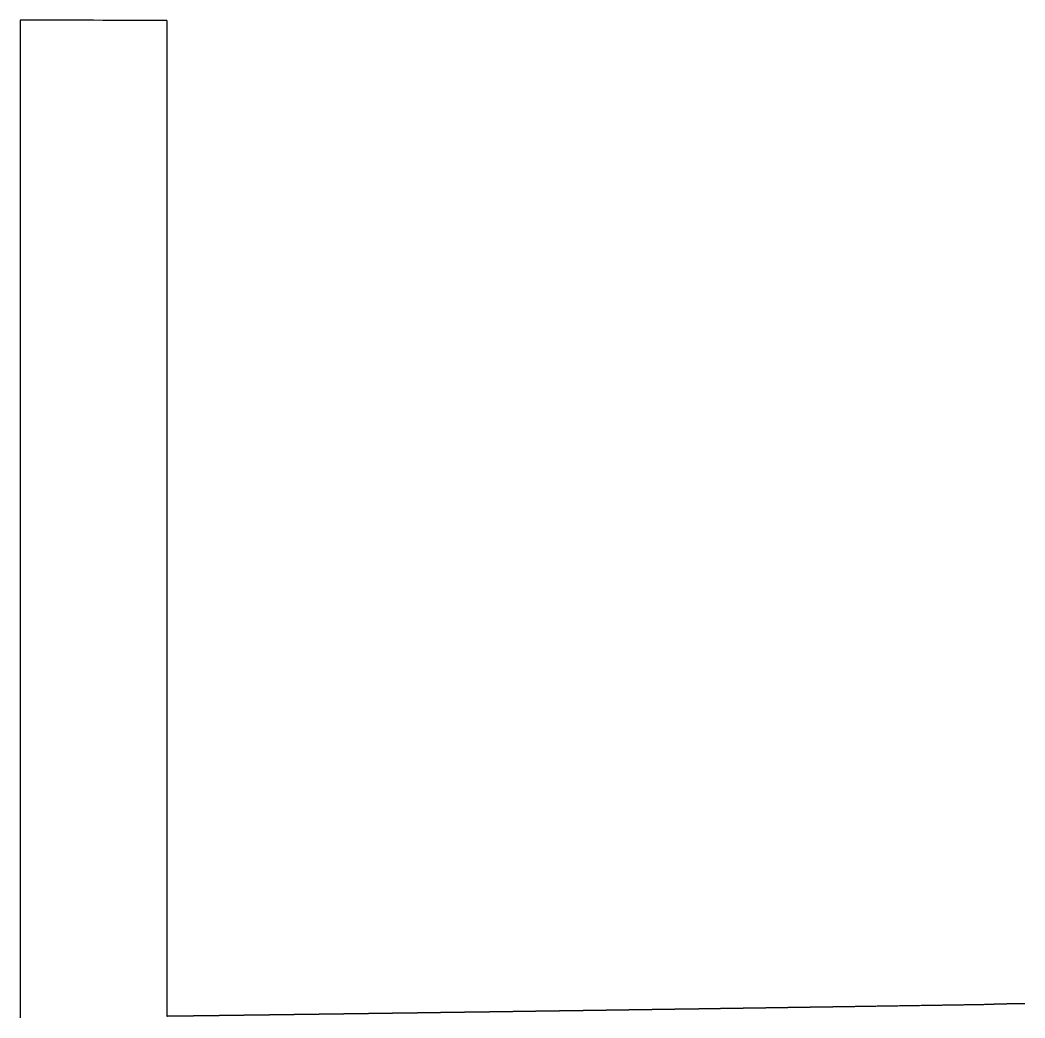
# Model space of a CAD drawing. Header units: metres. Extents: x 0 to 2032, y 0 to 115.
# Drawn here: x 1157.1 to 1183.1, y 0.78 to 26.58 of the extents above; entities that cross this region are included whole.
import ezdxf

# ---------------------------------------------------------------- set-up
doc = ezdxf.new("R2010")
doc.units = ezdxf.units.M

msp = doc.modelspace()

# ---------------------------------------------------------------- linework, layer by layer
for p, q in [((1157.1, 26.583), (1157.1, 0.776)), ((1160.9, 26.572), (1160.9, 0.825))]:
    msp.add_line(p, q)
msp.add_open_spline([(1160.9, 26.572), (1159.633, 26.576), (1158.367, 26.58), (1157.1, 26.583)], degree=3)
for points, degree, knots in [([(1170.961, 0.962), (1170.979, 0.962), (1170.997, 0.962), (1171.014, 0.962), (1171.032, 0.963), (1171.05, 0.963), (1171.068, 0.963), (1171.086, 0.963), (1171.134, 0.964), (1171.165, 0.964), (1171.195, 0.965), (1171.226, 0.965), (1171.256, 0.966), (1171.287, 0.966), (1171.317, 0.967), (1171.378, 0.967), (1171.409, 0.968), (1171.439, 0.968), (1171.47, 0.969), (1171.501, 0.969), (1171.531, 0.97), (1171.562, 0.97), (1171.613, 0.971), (1171.635, 0.971), (1171.656, 0.971), (1171.677, 0.972), (1171.699, 0.972), (1171.72, 0.972), (1171.741, 0.973), (1171.789, 0.973), (1171.816, 0.974), (1171.843, 0.974), (1171.87, 0.974), (1171.897, 0.975), (1171.924, 0.975), (1171.951, 0.976), (1171.982, 0.976), (1171.986, 0.976), (1171.99, 0.976), (1171.994, 0.976), (1171.998, 0.976), (1172.002, 0.976), (1172.006, 0.976), (1172.02, 0.977), (1172.029, 0.977), (1172.038, 0.977), (1172.047, 0.977), (1172.057, 0.977), (1172.066, 0.977), (1172.075, 0.977), (1172.104, 0.978), (1172.123, 0.978), (1172.143, 0.978), (1172.162, 0.979), (1172.182, 0.979), (1172.201, 0.979), (1172.221, 0.98), (1172.268, 0.98), (1172.302, 0.981), (1172.336, 0.981), (1172.367, 0.982), (1172.391, 0.982), (1172.407, 0.982), (1172.417, 0.982), (1172.427, 0.982), (1172.43, 0.983), (1172.433, 0.983), (1172.436, 0.983), (1172.439, 0.983), (1172.442, 0.983), (1172.445, 0.983), (1172.458, 0.983), (1172.468, 0.983), (1172.479, 0.983), (1172.489, 0.983), (1172.499, 0.984), (1172.509, 0.984), (1172.519, 0.984), (1172.542, 0.984), (1172.555, 0.984), (1172.568, 0.985), (1172.581, 0.985), (1172.594, 0.985), (1172.607, 0.985), (1172.62, 0.985), (1172.658, 0.986), (1172.683, 0.986), (1172.708, 0.987), (1172.734, 0.987), (1172.759, 0.987), (1172.784, 0.988), (1172.809, 0.988), (1172.853, 0.989), (1172.871, 0.989), (1172.889, 0.989), (1172.907, 0.989), (1172.926, 0.99), (1172.944, 0.99), (1172.962, 0.99), (1173.007, 0.991), (1173.034, 0.991), (1173.061, 0.992), (1173.088, 0.992), (1173.114, 0.992), (1173.141, 0.993), (1173.168, 0.993), (1173.23, 0.994), (1173.254, 0.994), (1173.276, 0.995), (1173.305, 0.995), (1173.342, 0.996), (1173.386, 0.996), (1173.428, 0.997), (1173.48, 0.998), (1173.503, 0.998), (1173.525, 0.998), (1173.547, 0.999), (1173.569, 0.999), (1173.591, 0.999), (1173.614, 1), (1173.656, 1), (1173.694, 1.001), (1173.734, 1.001), (1173.769, 1.002), (1173.796, 1.002), (1173.823, 1.003), (1173.865, 1.003), (1173.982, 1.005), (1174.019, 1.006), (1174.056, 1.006), (1174.092, 1.007), (1174.129, 1.007), (1174.166, 1.008), (1174.202, 1.008), (1174.259, 1.009), (1174.278, 1.009), (1174.297, 1.01), (1174.317, 1.01), (1174.336, 1.01), (1174.356, 1.01), (1174.375, 1.011), (1174.425, 1.011), (1174.456, 1.012), (1174.486, 1.012), (1174.517, 1.013), (1174.547, 1.013), (1174.578, 1.014), (1174.608, 1.014), (1174.686, 1.015), (1174.723, 1.016), (1174.755, 1.016), (1174.785, 1.017), (1174.815, 1.017), (1174.844, 1.018), (1174.874, 1.018), (1174.921, 1.019), (1174.939, 1.019), (1174.957, 1.019), (1174.975, 1.02), (1174.993, 1.02), (1175.011, 1.02), (1175.029, 1.02), (1175.08, 1.021), (1175.114, 1.022), (1175.147, 1.022), (1175.18, 1.023), (1175.214, 1.023), (1175.247, 1.024), (1175.28, 1.024), (1175.344, 1.025), (1175.375, 1.025), (1175.405, 1.026), (1175.436, 1.026), (1175.466, 1.027), (1175.497, 1.027), (1175.527, 1.028), (1175.577, 1.028), (1175.596, 1.029), (1175.616, 1.029), (1175.635, 1.029), (1175.654, 1.03), (1175.674, 1.03), (1175.693, 1.03), (1175.739, 1.031), (1175.765, 1.031), (1175.792, 1.032), (1175.818, 1.032), (1175.845, 1.032), (1175.871, 1.033), (1175.898, 1.033), (1175.959, 1.034), (1175.993, 1.035), (1176.028, 1.035), (1176.062, 1.036), (1176.097, 1.036), (1176.132, 1.037), (1176.166, 1.037), (1176.219, 1.038), (1176.237, 1.038), (1176.255, 1.038), (1176.274, 1.039), (1176.292, 1.039), (1176.31, 1.039), (1176.328, 1.04), (1176.379, 1.04), (1176.412, 1.041), (1176.445, 1.041), (1176.478, 1.042), (1176.51, 1.042), (1176.543, 1.043), (1176.576, 1.043), (1176.632, 1.044), (1176.673, 1.045), (1176.717, 1.045), (1176.756, 1.046), (1176.785, 1.046), (1176.809, 1.047), (1176.833, 1.047), (1176.892, 1.048), (1176.914, 1.048), (1176.936, 1.049), (1176.959, 1.049), (1176.981, 1.049), (1177.003, 1.05), (1177.025, 1.05), (1177.074, 1.051), (1177.11, 1.051), (1177.144, 1.052), (1177.172, 1.052), (1177.195, 1.052), (1177.22, 1.053), (1177.26, 1.053), (1177.366, 1.055), (1177.397, 1.055), (1177.428, 1.056), (1177.458, 1.056), (1177.489, 1.057), (1177.519, 1.057), (1177.55, 1.058), (1177.602, 1.059), (1177.625, 1.059), (1177.647, 1.059), (1177.669, 1.06), (1177.691, 1.06), (1177.713, 1.06), (1177.736, 1.061), (1177.804, 1.062), (1177.854, 1.062), (1177.899, 1.063), (1177.936, 1.064), (1177.962, 1.064), (1177.983, 1.064), (1178.007, 1.065), (1178.085, 1.066), (1178.124, 1.066), (1178.163, 1.067), (1178.202, 1.068), (1178.241, 1.068), (1178.28, 1.069), (1178.318, 1.069), (1178.379, 1.07), (1178.402, 1.071), (1178.424, 1.071), (1178.446, 1.071), (1178.468, 1.072), (1178.49, 1.072), (1178.513, 1.072), (1178.548, 1.073), (1178.593, 1.073), (1178.644, 1.074), (1178.685, 1.075), (1178.713, 1.075), (1178.733, 1.076), (1178.761, 1.076), (1178.854, 1.077), (1178.884, 1.078), (1178.915, 1.078), (1178.946, 1.079), (1178.976, 1.079), (1179.007, 1.08), (1179.037, 1.08), (1179.093, 1.081), (1179.118, 1.081), (1179.143, 1.082), (1179.168, 1.082), (1179.193, 1.083), (1179.217, 1.083), (1179.242, 1.083), (1179.298, 1.084), (1179.328, 1.085), (1179.359, 1.085), (1179.39, 1.086), (1179.42, 1.086), (1179.451, 1.087), (1179.481, 1.087), (1179.542, 1.088), (1179.573, 1.088), (1179.603, 1.089), (1179.634, 1.089), (1179.664, 1.09), (1179.695, 1.09), (1179.725, 1.091), (1179.775, 1.091), (1179.795, 1.092), (1179.814, 1.092), (1179.834, 1.092), (1179.853, 1.093), (1179.872, 1.093), (1179.892, 1.093), (1179.936, 1.094), (1179.968, 1.094), (1180.005, 1.095), (1180.044, 1.096), (1180.084, 1.096), (1180.121, 1.097), (1180.153, 1.097), (1180.208, 1.098), (1180.239, 1.099), (1180.269, 1.099), (1180.3, 1.099), (1180.33, 1.1), (1180.361, 1.1), (1180.391, 1.101), (1180.441, 1.102), (1180.461, 1.102), (1180.48, 1.102), (1180.5, 1.103), (1180.519, 1.103), (1180.538, 1.103), (1180.558, 1.103), (1180.608, 1.104), (1180.634, 1.105), (1180.659, 1.105), (1180.685, 1.105), (1180.713, 1.106), (1180.745, 1.106), (1180.781, 1.107), (1180.852, 1.108), (1180.883, 1.108), (1180.913, 1.109), (1180.944, 1.109), (1180.974, 1.11), (1181.005, 1.11), (1181.035, 1.111), (1181.088, 1.112), (1181.11, 1.112), (1181.132, 1.112), (1181.155, 1.113), (1181.177, 1.113), (1181.199, 1.113), (1181.221, 1.114), (1181.274, 1.114), (1181.304, 1.115), (1181.335, 1.115), (1181.365, 1.116), (1181.396, 1.116), (1181.426, 1.117), (1181.457, 1.117), (1181.548, 1.119), (1181.581, 1.119), (1181.603, 1.12), (1181.626, 1.12), (1181.656, 1.12), (1181.693, 1.121), (1181.729, 1.122), (1181.784, 1.122), (1181.815, 1.123), (1181.846, 1.123), (1181.876, 1.124), (1181.907, 1.124), (1181.937, 1.125), (1181.968, 1.125), (1182.016, 1.126), (1182.066, 1.127), (1182.124, 1.128), (1182.178, 1.129), (1182.219, 1.129), (1182.249, 1.13), (1182.272, 1.13), (1182.304, 1.13)], 8, [0, 0, 0, 0, 0, 0, 0, 0, 0, 0.01072, 0.01072, 0.01072, 0.01072, 0.01072, 0.01072, 0.01072, 0.029044, 0.029044, 0.029044, 0.029044, 0.029044, 0.029044, 0.029044, 0.047367, 0.047367, 0.047367, 0.047367, 0.047367, 0.047367, 0.047367, 0.060161, 0.060161, 0.060161, 0.060161, 0.060161, 0.060161, 0.060161, 0.076277, 0.076277, 0.076277, 0.076277, 0.076277, 0.076277, 0.076277, 0.078756, 0.078756, 0.078756, 0.078756, 0.078756, 0.078756, 0.078756, 0.084309, 0.084309, 0.084309, 0.084309, 0.084309, 0.084309, 0.084309, 0.095983, 0.095983, 0.095983, 0.095983, 0.095983, 0.095983, 0.095983, 0.112937, 0.112937, 0.112937, 0.112937, 0.112937, 0.112937, 0.112937, 0.11979, 0.11979, 0.11979, 0.11979, 0.11979, 0.11979, 0.11979, 0.143063, 0.143063, 0.143063, 0.143063, 0.143063, 0.143063, 0.143063, 0.17289, 0.17289, 0.17289, 0.17289, 0.17289, 0.17289, 0.17289, 0.231035, 0.231035, 0.231035, 0.231035, 0.231035, 0.231035, 0.231035, 0.273075, 0.273075, 0.273075, 0.273075, 0.273075, 0.273075, 0.273075, 0.334815, 0.334815, 0.334815, 0.334815, 0.334815, 0.334815, 0.334815, 0.416996, 0.416996, 0.416996, 0.416996, 0.416996, 0.416996, 0.416996, 0.477623, 0.477623, 0.477623, 0.477623, 0.477623, 0.477623, 0.477623, 0.533347, 0.533347, 0.533347, 0.533347, 0.533347, 0.533347, 0.533347, 0.558633, 0.558633, 0.558633, 0.558633, 0.558633, 0.558633, 0.558633, 0.572033, 0.572033, 0.572033, 0.572033, 0.572033, 0.572033, 0.572033, 0.593089, 0.593089, 0.593089, 0.593089, 0.593089, 0.593089, 0.593089, 0.625503, 0.625503, 0.625503, 0.625503, 0.625503, 0.625503, 0.625503, 0.645871, 0.645871, 0.645871, 0.645871, 0.645871, 0.645871, 0.645871, 0.683396, 0.683396, 0.683396, 0.683396, 0.683396, 0.683396, 0.683396, 0.717793, 0.717793, 0.717793, 0.717793, 0.717793, 0.717793, 0.717793, 0.739563, 0.739563, 0.739563, 0.739563, 0.739563, 0.739563, 0.739563, 0.76938, 0.76938, 0.76938, 0.76938, 0.76938, 0.76938, 0.76938, 0.808372, 0.808372, 0.808372, 0.808372, 0.808372, 0.808372, 0.808372, 0.828874, 0.828874, 0.828874, 0.828874, 0.828874, 0.828874, 0.828874, 0.865831, 0.865831, 0.865831, 0.865831, 0.865831, 0.865831, 0.865831, 0.892431, 0.892431, 0.892431, 0.892431, 0.892431, 0.892431, 0.892431, 0.908361, 0.908361, 0.908361, 0.908361, 0.908361, 0.908361, 0.908361, 0.927228, 0.927228, 0.927228, 0.927228, 0.927228, 0.927228, 0.927228, 0.934789, 0.934789, 0.934789, 0.934789, 0.934789, 0.934789, 0.934789, 0.940289, 0.940289, 0.940289, 0.940289, 0.940289, 0.940289, 0.940289, 0.95162, 0.95162, 0.95162, 0.95162, 0.95162, 0.95162, 0.95162, 0.962812, 0.962812, 0.962812, 0.962812, 0.962812, 0.962812, 0.962812, 0.969207, 0.969207, 0.969207, 0.969207, 0.969207, 0.969207, 0.969207, 0.973028, 0.973028, 0.973028, 0.973028, 0.973028, 0.973028, 0.973028, 0.974905, 0.974905, 0.974905, 0.974905, 0.974905, 0.974905, 0.974905, 0.976441, 0.976441, 0.976441, 0.976441, 0.976441, 0.976441, 0.976441, 0.978318, 0.978318, 0.978318, 0.978318, 0.978318, 0.978318, 0.978318, 0.980195, 0.980195, 0.980195, 0.980195, 0.980195, 0.980195, 0.980195, 0.981389, 0.981389, 0.981389, 0.981389, 0.981389, 0.981389, 0.981389, 0.982905, 0.982905, 0.982905, 0.982905, 0.982905, 0.982905, 0.982905, 0.984782, 0.984782, 0.984782, 0.984782, 0.984782, 0.984782, 0.984782, 0.985977, 0.985977, 0.985977, 0.985977, 0.985977, 0.985977, 0.985977, 0.987858, 0.987858, 0.987858, 0.987858, 0.987858, 0.987858, 0.987858, 0.989261, 0.989261, 0.989261, 0.989261, 0.989261, 0.989261, 0.989261, 0.990282, 0.990282, 0.990282, 0.990282, 0.990282, 0.990282, 0.990282, 0.991686, 0.991686, 0.991686, 0.991686, 0.991686, 0.991686, 0.991686, 0.994483, 0.994483, 0.994483, 0.994483, 0.994483, 0.994483, 0.994483, 0.997942, 0.997942, 0.997942, 0.997942, 0.997942, 0.997942, 0.997942, 1, 1, 1, 1, 1, 1, 1, 1, 1]), ([(1183.1, 1.143), (1183.094, 1.143), (1183.088, 1.143), (1183.081, 1.143), (1183.075, 1.143), (1183.065, 1.142), (1183.061, 1.142), (1183.057, 1.142), (1183.053, 1.142), (1183.046, 1.142), (1183.042, 1.142), (1183.039, 1.142), (1183.035, 1.142), (1182.991, 1.141), (1182.95, 1.141), (1182.909, 1.14), (1182.867, 1.139), (1182.722, 1.137), (1182.618, 1.135), (1182.513, 1.134), (1182.409, 1.132), (1182.304, 1.13)], 5, [0, 0, 0, 0, 0, 0, 0.038973, 0.038973, 0.038973, 0.038973, 0.063792, 0.063792, 0.063792, 0.063792, 0.085476, 0.085476, 0.085476, 0.085476, 0.343865, 0.343865, 0.343865, 0.343865, 1, 1, 1, 1, 1, 1]), ([(1160.9, 0.825), (1160.925, 0.825), (1160.95, 0.825), (1160.975, 0.826), (1161, 0.826), (1161.024, 0.826), (1161.049, 0.827), (1161.074, 0.827), (1161.127, 0.828), (1161.155, 0.828), (1161.183, 0.828), (1161.21, 0.829), (1161.238, 0.829), (1161.266, 0.829), (1161.294, 0.83), (1161.354, 0.831), (1161.387, 0.831), (1161.42, 0.831), (1161.453, 0.832), (1161.486, 0.832), (1161.518, 0.833), (1161.551, 0.833), (1161.603, 0.834), (1161.623, 0.834), (1161.642, 0.834), (1161.662, 0.835), (1161.681, 0.835), (1161.701, 0.835), (1161.72, 0.835), (1161.77, 0.836), (1161.8, 0.836), (1161.831, 0.837), (1161.862, 0.837), (1161.892, 0.838), (1161.923, 0.838), (1161.953, 0.838), (1162.014, 0.839), (1162.045, 0.84), (1162.075, 0.84), (1162.106, 0.84), (1162.136, 0.841), (1162.167, 0.841), (1162.197, 0.842), (1162.252, 0.842), (1162.275, 0.843), (1162.299, 0.843), (1162.323, 0.843), (1162.347, 0.844), (1162.371, 0.844), (1162.394, 0.844), (1162.451, 0.845), (1162.483, 0.845), (1162.516, 0.846), (1162.549, 0.846), (1162.581, 0.847), (1162.614, 0.847), (1162.646, 0.848), (1162.712, 0.848), (1162.746, 0.849), (1162.779, 0.849), (1162.812, 0.85), (1162.845, 0.85), (1162.879, 0.851), (1162.912, 0.851), (1162.965, 0.852), (1162.984, 0.852), (1163.004, 0.852), (1163.023, 0.853), (1163.043, 0.853), (1163.062, 0.853), (1163.081, 0.853), (1163.162, 0.854), (1163.194, 0.855), (1163.216, 0.855), (1163.24, 0.855), (1163.27, 0.856), (1163.306, 0.856), (1163.343, 0.857), (1163.401, 0.858), (1163.427, 0.858), (1163.456, 0.858), (1163.494, 0.859), (1163.543, 0.859), (1163.597, 0.86), (1163.647, 0.861), (1163.7, 0.862), (1163.722, 0.862), (1163.745, 0.862), (1163.767, 0.862), (1163.789, 0.863), (1163.811, 0.863), (1163.833, 0.863), (1163.883, 0.864), (1163.91, 0.864), (1163.938, 0.865), (1163.965, 0.865), (1163.992, 0.865), (1164.019, 0.866), (1164.047, 0.866), (1164.104, 0.867), (1164.135, 0.867), (1164.165, 0.868), (1164.195, 0.868), (1164.226, 0.869), (1164.256, 0.869), (1164.287, 0.869), (1164.336, 0.87), (1164.356, 0.87), (1164.375, 0.871), (1164.395, 0.871), (1164.414, 0.871), (1164.433, 0.871), (1164.453, 0.872), (1164.508, 0.872), (1164.543, 0.873), (1164.579, 0.873), (1164.615, 0.874), (1164.65, 0.874), (1164.686, 0.875), (1164.721, 0.875), (1164.785, 0.876), (1164.814, 0.876), (1164.843, 0.877), (1164.871, 0.877), (1164.9, 0.878), (1164.928, 0.878), (1164.957, 0.878), (1164.998, 0.879), (1165.01, 0.879), (1165.023, 0.879), (1165.035, 0.879), (1165.047, 0.88), (1165.06, 0.88), (1165.072, 0.88), (1165.11, 0.88), (1165.146, 0.881), (1165.181, 0.881), (1165.212, 0.882), (1165.236, 0.882), (1165.256, 0.882), (1165.279, 0.883), (1165.375, 0.884), (1165.426, 0.885), (1165.45, 0.885), (1165.455, 0.885), (1165.462, 0.885), (1165.487, 0.886), (1165.533, 0.886), (1165.592, 0.887), (1165.612, 0.887), (1165.631, 0.887), (1165.65, 0.888), (1165.67, 0.888), (1165.689, 0.888), (1165.709, 0.889), (1165.796, 0.89), (1165.821, 0.89), (1165.835, 0.89), (1165.859, 0.891), (1165.899, 0.891), (1165.953, 0.892), (1166.002, 0.893), (1166.062, 0.893), (1166.101, 0.894), (1166.135, 0.894), (1166.165, 0.895), (1166.193, 0.895), (1166.219, 0.896), (1166.247, 0.896), (1166.291, 0.896), (1166.303, 0.897), (1166.315, 0.897), (1166.327, 0.897), (1166.339, 0.897), (1166.35, 0.897), (1166.362, 0.897), (1166.398, 0.898), (1166.422, 0.898), (1166.446, 0.899), (1166.47, 0.899), (1166.494, 0.899), (1166.517, 0.9), (1166.541, 0.9), (1166.59, 0.901), (1166.615, 0.901), (1166.64, 0.901), (1166.665, 0.902), (1166.69, 0.902), (1166.715, 0.902), (1166.74, 0.903), (1166.766, 0.903), (1166.766, 0.903), (1166.766, 0.903), (1166.766, 0.903), (1166.767, 0.903), (1166.767, 0.903), (1166.767, 0.903), (1166.77, 0.903), (1166.772, 0.903), (1166.774, 0.903), (1166.777, 0.903), (1166.779, 0.903), (1166.781, 0.903), (1166.784, 0.903), (1166.786, 0.903), (1166.787, 0.903), (1166.788, 0.903), (1166.789, 0.903), (1166.791, 0.903), (1166.793, 0.903), (1166.797, 0.903), (1166.812, 0.904), (1166.823, 0.904), (1166.833, 0.904), (1166.844, 0.904), (1166.854, 0.904), (1166.865, 0.904), (1166.875, 0.904), (1166.908, 0.905), (1166.93, 0.905), (1166.953, 0.906), (1166.975, 0.906), (1166.997, 0.906), (1167.019, 0.906), (1167.041, 0.907), (1167.094, 0.907), (1167.125, 0.908), (1167.156, 0.908), (1167.186, 0.909), (1167.217, 0.909), (1167.248, 0.91), (1167.279, 0.91), (1167.357, 0.911), (1167.37, 0.911), (1167.381, 0.911), (1167.407, 0.912), (1167.454, 0.912), (1167.515, 0.913), (1167.569, 0.914), (1167.601, 0.914), (1167.62, 0.915), (1167.639, 0.915), (1167.658, 0.915), (1167.677, 0.916), (1167.696, 0.916), (1167.714, 0.916), (1167.767, 0.917), (1167.8, 0.917), (1167.833, 0.918), (1167.867, 0.918), (1167.9, 0.919), (1167.933, 0.919), (1167.966, 0.92), (1168.033, 0.92), (1168.066, 0.921), (1168.1, 0.921), (1168.133, 0.922), (1168.166, 0.922), (1168.2, 0.923), (1168.233, 0.923), (1168.286, 0.924), (1168.305, 0.924), (1168.324, 0.924), (1168.344, 0.925), (1168.363, 0.925), (1168.383, 0.925), (1168.402, 0.926), (1168.454, 0.926), (1168.487, 0.927), (1168.52, 0.927), (1168.553, 0.928), (1168.586, 0.928), (1168.619, 0.929), (1168.651, 0.929), (1168.711, 0.93), (1168.737, 0.93), (1168.764, 0.931), (1168.79, 0.931), (1168.817, 0.931), (1168.843, 0.932), (1168.87, 0.932), (1168.903, 0.933), (1168.91, 0.933), (1168.917, 0.933), (1168.924, 0.933), (1168.931, 0.933), (1168.938, 0.933), (1168.944, 0.933), (1168.976, 0.934), (1169.006, 0.934), (1169.038, 0.934), (1169.07, 0.935), (1169.101, 0.935), (1169.13, 0.936), (1169.159, 0.936), (1169.199, 0.937), (1169.207, 0.937), (1169.214, 0.937), (1169.222, 0.937), (1169.23, 0.937), (1169.238, 0.937), (1169.246, 0.937), (1169.263, 0.938), (1169.273, 0.938), (1169.283, 0.938), (1169.293, 0.938), (1169.303, 0.938), (1169.313, 0.938), (1169.323, 0.938), (1169.349, 0.939), (1169.366, 0.939), (1169.382, 0.939), (1169.399, 0.939), (1169.415, 0.94), (1169.431, 0.94), (1169.448, 0.94), (1169.473, 0.941), (1169.482, 0.941), (1169.49, 0.941), (1169.499, 0.941), (1169.508, 0.941), (1169.516, 0.941), (1169.525, 0.941), (1169.536, 0.941), (1169.539, 0.941), (1169.541, 0.941), (1169.544, 0.942), (1169.546, 0.942), (1169.549, 0.942), (1169.551, 0.942), (1169.555, 0.942), (1169.555, 0.942), (1169.556, 0.942), (1169.557, 0.942), (1169.558, 0.942), (1169.558, 0.942), (1169.559, 0.942), (1169.57, 0.942), (1169.581, 0.942), (1169.591, 0.942), (1169.602, 0.942), (1169.613, 0.942), (1169.623, 0.943), (1169.634, 0.943), (1169.674, 0.943), (1169.703, 0.944), (1169.732, 0.944), (1169.762, 0.945), (1169.791, 0.945), (1169.82, 0.945), (1169.85, 0.946), (1169.894, 0.946), (1169.91, 0.947), (1169.925, 0.947), (1169.94, 0.947), (1169.955, 0.947), (1169.97, 0.948), (1169.985, 0.948), (1170.008, 0.948), (1170.016, 0.948), (1170.024, 0.948), (1170.031, 0.948), (1170.039, 0.948), (1170.047, 0.949), (1170.055, 0.949), (1170.101, 0.949), (1170.127, 0.95), (1170.147, 0.95), (1170.168, 0.95), (1170.194, 0.951), (1170.226, 0.951), (1170.266, 0.952), (1170.339, 0.953), (1170.374, 0.953), (1170.409, 0.954), (1170.441, 0.954), (1170.468, 0.955), (1170.492, 0.955), (1170.518, 0.955), (1170.586, 0.956), (1170.619, 0.957), (1170.652, 0.957), (1170.685, 0.958), (1170.719, 0.958), (1170.752, 0.959), (1170.785, 0.959), (1170.832, 0.96), (1170.849, 0.96), (1170.867, 0.96), (1170.884, 0.96), (1170.9, 0.961), (1170.915, 0.961), (1170.932, 0.961), (1170.955, 0.961), (1170.956, 0.961), (1170.957, 0.961), (1170.958, 0.961), (1170.958, 0.961), (1170.959, 0.962), (1170.96, 0.962), (1170.961, 0.962)], 8, [0, 0, 0, 0, 0, 0, 0, 0, 0, 0.004691, 0.004691, 0.004691, 0.004691, 0.004691, 0.004691, 0.004691, 0.009904, 0.009904, 0.009904, 0.009904, 0.009904, 0.009904, 0.009904, 0.016069, 0.016069, 0.016069, 0.016069, 0.016069, 0.016069, 0.016069, 0.019717, 0.019717, 0.019717, 0.019717, 0.019717, 0.019717, 0.019717, 0.025451, 0.025451, 0.025451, 0.025451, 0.025451, 0.025451, 0.025451, 0.031185, 0.031185, 0.031185, 0.031185, 0.031185, 0.031185, 0.031185, 0.035657, 0.035657, 0.035657, 0.035657, 0.035657, 0.035657, 0.035657, 0.041778, 0.041778, 0.041778, 0.041778, 0.041778, 0.041778, 0.041778, 0.048033, 0.048033, 0.048033, 0.048033, 0.048033, 0.048033, 0.048033, 0.051681, 0.051681, 0.051681, 0.051681, 0.051681, 0.051681, 0.051681, 0.063108, 0.063108, 0.063108, 0.063108, 0.063108, 0.063108, 0.063108, 0.078893, 0.078893, 0.078893, 0.078893, 0.078893, 0.078893, 0.078893, 0.090082, 0.090082, 0.090082, 0.090082, 0.090082, 0.090082, 0.090082, 0.10384, 0.10384, 0.10384, 0.10384, 0.10384, 0.10384, 0.10384, 0.119138, 0.119138, 0.119138, 0.119138, 0.119138, 0.119138, 0.119138, 0.128928, 0.128928, 0.128928, 0.128928, 0.128928, 0.128928, 0.128928, 0.146849, 0.146849, 0.146849, 0.146849, 0.146849, 0.146849, 0.146849, 0.161253, 0.161253, 0.161253, 0.161253, 0.161253, 0.161253, 0.161253, 0.167496, 0.167496, 0.167496, 0.167496, 0.167496, 0.167496, 0.167496, 0.180528, 0.180528, 0.180528, 0.180528, 0.180528, 0.180528, 0.180528, 0.203081, 0.203081, 0.203081, 0.203081, 0.203081, 0.203081, 0.203081, 0.214155, 0.214155, 0.214155, 0.214155, 0.214155, 0.214155, 0.214155, 0.252689, 0.252689, 0.252689, 0.252689, 0.252689, 0.252689, 0.252689, 0.368728, 0.368728, 0.368728, 0.368728, 0.368728, 0.368728, 0.368728, 0.41141, 0.41141, 0.41141, 0.41141, 0.41141, 0.41141, 0.41141, 0.497234, 0.497234, 0.497234, 0.497234, 0.497234, 0.497234, 0.497234, 0.587196, 0.587196, 0.587196, 0.587196, 0.587196, 0.587196, 0.587196, 0.588207, 0.588207, 0.588207, 0.588207, 0.588207, 0.588207, 0.588207, 0.596445, 0.596445, 0.596445, 0.596445, 0.596445, 0.596445, 0.596445, 0.597914, 0.597914, 0.597914, 0.597914, 0.597914, 0.597914, 0.597914, 0.601029, 0.601029, 0.601029, 0.601029, 0.601029, 0.601029, 0.601029, 0.607595, 0.607595, 0.607595, 0.607595, 0.607595, 0.607595, 0.607595, 0.616679, 0.616679, 0.616679, 0.616679, 0.616679, 0.616679, 0.616679, 0.630865, 0.630865, 0.630865, 0.630865, 0.630865, 0.630865, 0.630865, 0.650802, 0.650802, 0.650802, 0.650802, 0.650802, 0.650802, 0.650802, 0.685974, 0.685974, 0.685974, 0.685974, 0.685974, 0.685974, 0.685974, 0.721146, 0.721146, 0.721146, 0.721146, 0.721146, 0.721146, 0.721146, 0.741663, 0.741663, 0.741663, 0.741663, 0.741663, 0.741663, 0.741663, 0.77633, 0.77633, 0.77633, 0.77633, 0.77633, 0.77633, 0.77633, 0.804322, 0.804322, 0.804322, 0.804322, 0.804322, 0.804322, 0.804322, 0.811597, 0.811597, 0.811597, 0.811597, 0.811597, 0.811597, 0.811597, 0.837392, 0.837392, 0.837392, 0.837392, 0.837392, 0.837392, 0.837392, 0.843745, 0.843745, 0.843745, 0.843745, 0.843745, 0.843745, 0.843745, 0.851803, 0.851803, 0.851803, 0.851803, 0.851803, 0.851803, 0.851803, 0.865177, 0.865177, 0.865177, 0.865177, 0.865177, 0.865177, 0.865177, 0.872224, 0.872224, 0.872224, 0.872224, 0.872224, 0.872224, 0.872224, 0.874293, 0.874293, 0.874293, 0.874293, 0.874293, 0.874293, 0.874293, 0.874876, 0.874876, 0.874876, 0.874876, 0.874876, 0.874876, 0.874876, 0.883474, 0.883474, 0.883474, 0.883474, 0.883474, 0.883474, 0.883474, 0.907352, 0.907352, 0.907352, 0.907352, 0.907352, 0.907352, 0.907352, 0.919681, 0.919681, 0.919681, 0.919681, 0.919681, 0.919681, 0.919681, 0.925968, 0.925968, 0.925968, 0.925968, 0.925968, 0.925968, 0.925968, 0.957639, 0.957639, 0.957639, 0.957639, 0.957639, 0.957639, 0.957639, 0.975591, 0.975591, 0.975591, 0.975591, 0.975591, 0.975591, 0.975591, 0.992881, 0.992881, 0.992881, 0.992881, 0.992881, 0.992881, 0.992881, 0.99975, 0.99975, 0.99975, 0.99975, 0.99975, 0.99975, 0.99975, 1, 1, 1, 1, 1, 1, 1, 1, 1])]:
    msp.add_open_spline(points, degree=degree, knots=knots)

doc.saveas('drawing.dxf')
